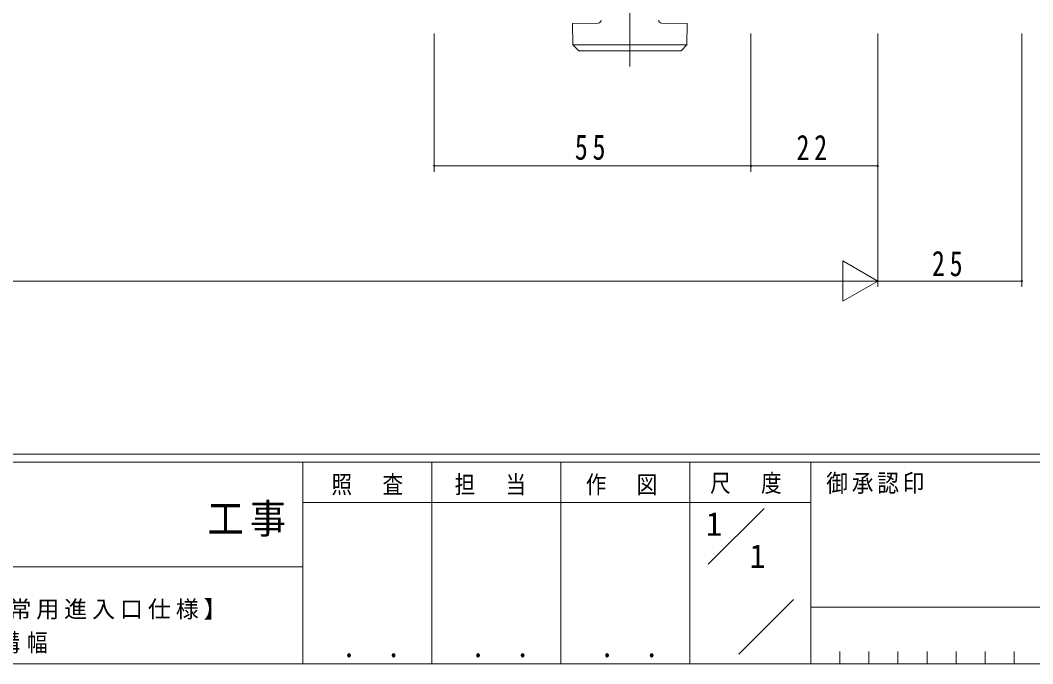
# Model space of a CAD drawing. Units: millimetres on the paper. Extents: x -397 to 397, y -282 to 282.
# Drawn here: x 72.2 to 248, y -282.1 to -170.4 of the extents above; entities that cross this region are included whole.
import ezdxf
from ezdxf.enums import TextEntityAlignment as Align

# ---------------------------------------------------------------- set-up
doc = ezdxf.new("R2010")
doc.units = ezdxf.units.MM
doc.linetypes.add('USER2', pattern=[13, 10, -1, 1, -1])
for name, color, linetype, lineweight in [('0-1_YKK_ZWAK', 7, 'Continuous', 18), ('0-5_YKK_13', 4, 'Continuous', 18), ('0-6_YKK_D', 6, 'Continuous', 18)]:
    doc.layers.add(name, color=color, linetype=linetype, lineweight=lineweight)
doc.layers.add('0-2_USER1', color=7, linetype='Continuous')
doc.styles.add('ＭＳ ゴシック', font='')
doc.styles.get('ＭＳ ゴシック').set_extended_font_data('MS Gothic')

msp = doc.modelspace()

# ---------------------------------------------------------------- linework, layer by layer
at = {"layer": '0-1_YKK_ZWAK'}
for p, q in [((376.092, -245.688), (-393.908, -245.688)), ((338.292, -247.088), (-393.908, -247.088)), ((121.292, -247.088), (121.292, -282.088)), ((143.692, -247.088), (143.692, -282.088)), ((166.092, -247.088), (166.092, -282.088)), ((188.492, -247.088), (188.492, -282.088)), ((209.492, -247.088), (209.492, -282.088)), ((189.476, -254.087), (121.292, -254.087)), ((189.476, -254.087), (209.492, -254.087)), ((191.662, -264.824), (201.355, -255.13)), ((-7.508, -265.287), (121.292, -265.287)), ((196.964, -280.433), (206.488, -270.909)), ((209.492, -272.288), (310.291, -272.288)), ((214.532, -279.988), (214.532, -282.088)), ((219.572, -279.988), (219.572, -282.088)), ((224.612, -279.988), (224.612, -282.088)), ((229.652, -279.988), (229.652, -282.088)), ((234.692, -279.988), (234.692, -282.088)), ((239.732, -279.988), (239.732, -282.088)), ((244.772, -279.988), (244.772, -282.088)), ((-393.908, -282.088), (338.292, -282.088))]:
    msp.add_line(p, q, dxfattribs=at)
at = {"layer": '0-5_YKK_13', "linetype": 'USER2'}
msp.add_line((178.09, -142.488), (178.09, -178.418), dxfattribs=at)
at = {"layer": '0-5_YKK_13'}
for p, q in [((172.582, -170.91), (168.106, -170.988)), ((168.106, -170.988), (168.17, -174.688)), ((183.565, -170.91), (188.041, -170.988)), ((188.041, -170.988), (187.977, -174.688)), ((168.17, -174.688), (169.188, -175.688)), ((187.977, -174.688), (168.17, -174.688)), ((169.188, -175.688), (186.992, -175.688)), ((186.959, -175.688), (187.977, -174.688))]:
    msp.add_line(p, q, dxfattribs=at)
for centre, start, end in [((172.574, -170.41), 271, 0.35938), ((183.574, -170.41), 179.64062, 269)]:
    msp.add_arc(centre, 0.5, start, end, dxfattribs=at)
at = {"layer": '0-6_YKK_D'}
for p, q in [((144.092, -172.688), (144.092, -196.688)), ((199.092, -172.688), (199.092, -196.688)), ((199.092, -172.688), (199.092, -196.688)), ((221.092, -172.688), (221.092, -216.688)), ((221.092, -172.688), (221.092, -216.688)), ((221.092, -172.688), (221.092, -196.688)), ((246.092, -172.688), (246.092, -216.688)), ((144.092, -195.688), (199.092, -195.688)), ((199.092, -195.688), (221.092, -195.688)), ((215.03, -212.188), (215.03, -219.188)), ((221.092, -215.688), (215.03, -212.188)), ((214.092, -215.688), (-71.908, -215.688)), ((221.092, -215.688), (208.967, -215.688)), ((221.092, -215.688), (215.03, -219.188)), ((246.092, -215.688), (221.092, -215.688))]:
    msp.add_line(p, q, dxfattribs=at)
for centre, start, end in [((144.092, -195.688), 0, 180), ((144.092, -195.688), 180, 0), ((199.092, -195.688), 0, 180), ((199.092, -195.688), 0, 180), ((199.092, -195.688), 180, 0), ((199.092, -195.688), 180, 0), ((221.092, -195.688), 0, 180), ((221.092, -195.688), 180, 0), ((246.092, -215.688), 0, 180), ((246.092, -215.688), 180, 0)]:
    msp.add_arc(centre, 0.106, start, end, dxfattribs=at)

# ---------------------------------------------------------------- texts
at = {"layer": '0-1_YKK_ZWAK', "attachment_point": 7, "style": 'ＭＳ ゴシック'}
for s, insert, char_height in [('\\T1.24;\\W0.85;照\\~\\~査', (126.281, -252.868), 3.079), ('\\T1.24;\\W0.85;担\\~\\~当', (147.646, -252.868), 3.079), ('\\T1.24;\\W0.85;作\\~\\~図', (170.412, -252.85), 3.079), ('\\T1.24;\\W0.85;尺\\~\\~度', (192.004, -252.625), 3.079), ('\\T1.17;\\W0.9;御承認印', (212.159, -252.62), 3.079), ('\\T1.17;\\W0.9;工事', (104.723, -260.044), 5.132), ('\\T1.24;\\W0.85;\\~．\\~．', (125.747, -281.034), 3.592), ('\\T1.24;\\W0.85;\\~．\\~．', (148.147, -281.034), 3.592), ('\\T1.24;\\W0.85;\\~．\\~．', (170.547, -281.034), 3.592)]:
    msp.add_mtext(s, dxfattribs=dict(at, insert=insert, char_height=char_height))
at = {"layer": '0-2_USER1', "style": 'ＭＳ ゴシック'}
for p in [(191.292, -261.087), (198.825, -266.687)]:
    msp.add_text('1', height=4.106, dxfattribs=at).set_placement(p, align=Align.BOTTOM_LEFT)
at = {"layer": '0-2_USER1', "attachment_point": 7, "style": 'ＭＳ ゴシック'}
for s, insert, char_height in [('\\T1.21;EXIMA31\\~たてすべり出し窓【非常用進入口仕様】', (2.469, -274.437), 2.933), ('\\T1.34;\\W0.85;RC枠\\~ｸﾞﾚﾓﾝﾊﾝﾄﾞﾙ/18mm溝幅', (20.849, -280.712), 3.079)]:
    msp.add_mtext(s, dxfattribs=dict(at, insert=insert, char_height=char_height))
at = {"layer": '0-6_YKK_D', "color": 7, "char_height": 4.399, "attachment_point": 7, "style": 'ＭＳ ゴシック'}
for s, insert in [('\\T1.37;\\W0.75;55', (168.522, -194.688)), ('\\T1.37;\\W0.75;22', (206.997, -194.688)), ('\\T1.37;\\W0.75;25', (230.51, -214.888))]:
    msp.add_mtext(s, dxfattribs=dict(at, insert=insert))

doc.saveas('drawing.dxf')
